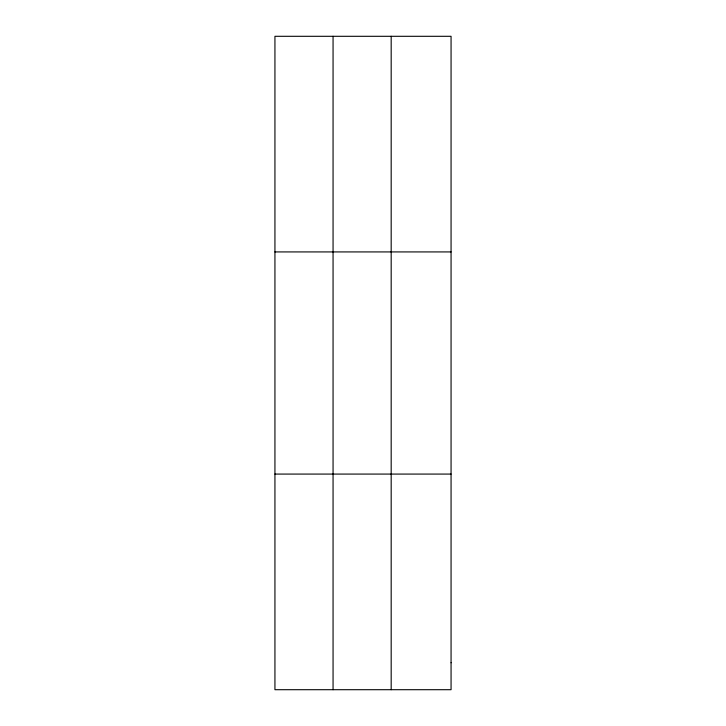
<?xml version="1.0" encoding="UTF-8"?>
<svg xmlns="http://www.w3.org/2000/svg" width="726" height="726" viewBox="0 0 726 726"><rect width="100%" height="100%" fill="white"/><g stroke="black" fill="none" stroke-linecap="round" stroke-linejoin="round"><path stroke-width="1.09" d="M333.062 36.3L333.062 689.7M391.178 36.3L391.178 689.7M274.936 251.922L451.064 251.922M274.936 474.078L451.064 474.078M451.064 662.747L451.064 689.7L274.936 689.7L274.936 36.3L451.064 36.3L451.064 662.747"/></g></svg>
